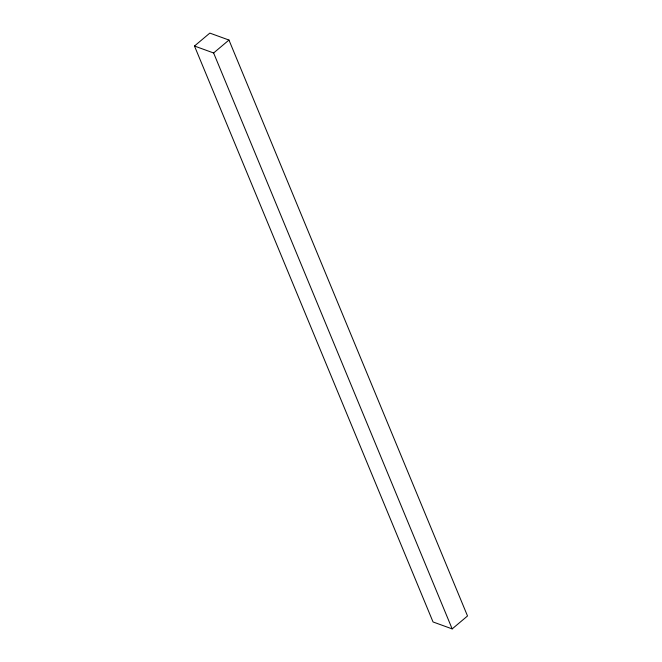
<?xml version="1.0" encoding="UTF-8"?>
<svg xmlns="http://www.w3.org/2000/svg" width="662" height="662" viewBox="0 0 662 662"><rect width="100%" height="100%" fill="white"/><g stroke="black" fill="none" stroke-linecap="round" stroke-linejoin="round"><path stroke-width="0.99" d="M194.479 46.026L209.829 33.1L228.961 40.043L467.521 615.974L452.171 628.9L433.039 621.957L194.479 46.026L213.619 52.977L452.171 628.9M213.619 52.977L228.961 40.043"/></g></svg>
